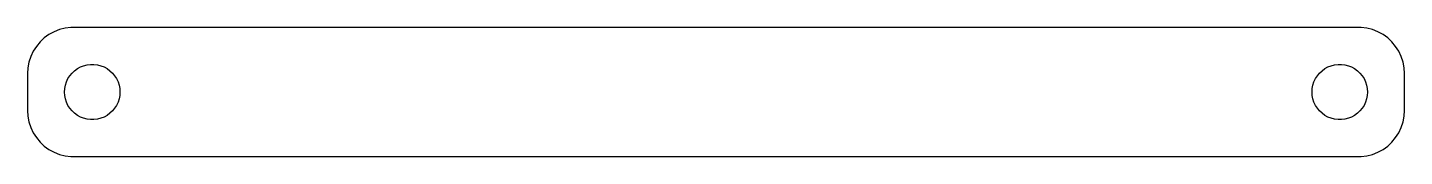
# Model space of a CAD drawing. Header units: metres. Extents: x -74 to 74, y -7 to 7.
import ezdxf

# ---------------------------------------------------------------- set-up
doc = ezdxf.new("R2010")
doc.units = ezdxf.units.M

msp = doc.modelspace()

# ---------------------------------------------------------------- linework, layer by layer
for p, q in [((-72.1791, 6.22163), (-72.6871, 5.85255)), ((-71.6289, 6.52412), (-72.1791, 6.22163)), ((-71.0451, 6.75528), (-71.6289, 6.52412)), ((-70.4369, 6.91142), (-71.0451, 6.75528)), ((-69.8139, 6.99013), (-70.4369, 6.91142)), ((69.8139, 6.99013), (-69.8139, 6.99013)), ((70.4369, 6.91142), (69.8139, 6.99013)), ((71.0451, 6.75528), (70.4369, 6.91142)), ((71.6289, 6.52412), (71.0451, 6.75528)), ((72.1791, 6.22163), (71.6289, 6.52412)), ((72.6871, 5.85255), (72.1791, 6.22163)), ((-73.5451, 4.93892), (-73.8815, 4.40877)), ((-73.1448, 5.42273), (-73.5451, 4.93892)), ((-72.6871, 5.85255), (-73.1448, 5.42273)), ((73.1448, 5.42273), (72.6871, 5.85255)), ((73.5451, 4.93892), (73.1448, 5.42273)), ((73.8815, 4.40877), (73.5451, 4.93892)), ((-74.3429, 3.24344), (-74.4606, 2.62666)), ((-74.1489, 3.84062), (-74.3429, 3.24344)), ((-73.8815, 4.40877), (-74.1489, 3.84062)), ((-68.0621, 2.94685), (-67.6884, 2.99408)), ((-67.6884, 2.99408), (-67.3116, 2.99408)), ((-67.3116, 2.99408), (-66.9379, 2.94685)), ((66.9379, 2.94685), (67.3116, 2.99408)), ((67.3116, 2.99408), (67.6884, 2.99408)), ((67.6884, 2.99408), (68.0621, 2.94685)), ((74.1489, 3.84062), (73.8815, 4.40877)), ((74.3429, 3.24344), (74.1489, 3.84062)), ((74.4606, 2.62666), (74.3429, 3.24344)), ((-74.4606, 2.62666), (-74.5, 2)), ((-74.5, 2), (-74.5, -2)), ((-70.1289, 1.44525), (-69.927, 1.76335)), ((-69.927, 1.76335), (-69.6869, 2.05363)), ((-69.6869, 2.05363), (-69.4123, 2.31154)), ((-69.4123, 2.31154), (-69.1075, 2.53297)), ((-69.1075, 2.53297), (-68.7773, 2.71448)), ((-68.7773, 2.71448), (-68.427, 2.85316)), ((-68.427, 2.85316), (-68.0621, 2.94685)), ((-66.9379, 2.94685), (-66.573, 2.85316)), ((-66.573, 2.85316), (-66.2227, 2.71448)), ((-66.2227, 2.71448), (-65.8925, 2.53297)), ((-65.8925, 2.53297), (-65.5877, 2.31154)), ((-65.5877, 2.31154), (-65.3131, 2.05363)), ((-65.3131, 2.05363), (-65.073, 1.76335)), ((-65.073, 1.76335), (-64.8711, 1.44525)), ((64.8711, 1.44525), (65.073, 1.76335)), ((65.073, 1.76335), (65.3131, 2.05363)), ((65.3131, 2.05363), (65.5877, 2.31154)), ((65.5877, 2.31154), (65.8925, 2.53297)), ((65.8925, 2.53297), (66.2227, 2.71448)), ((66.2227, 2.71448), (66.573, 2.85316)), ((66.573, 2.85316), (66.9379, 2.94685)), ((68.0621, 2.94685), (68.427, 2.85316)), ((68.427, 2.85316), (68.7773, 2.71448)), ((68.7773, 2.71448), (69.1075, 2.53297)), ((69.1075, 2.53297), (69.4123, 2.31154)), ((69.4123, 2.31154), (69.6869, 2.05363)), ((69.6869, 2.05363), (69.927, 1.76335)), ((69.927, 1.76335), (70.1289, 1.44525)), ((74.5, 2), (74.4606, 2.62666)), ((74.5, -2), (74.5, 2)), ((-70.5, 0), (-70.4763, 0.375992)), ((-70.4763, -0.375992), (-70.5, 0)), ((-70.4763, 0.375992), (-70.4057, 0.746063)), ((-70.4057, 0.746063), (-70.2893, 1.10437)), ((-70.2893, 1.10437), (-70.1289, 1.44525)), ((-64.8711, 1.44525), (-64.7107, 1.10437)), ((-64.7107, 1.10437), (-64.5943, 0.746063)), ((-64.5943, 0.746063), (-64.5237, 0.375992)), ((-64.5237, 0.375992), (-64.5, 0)), ((-64.5, 0), (-64.5237, -0.375992)), ((64.5, 0), (64.5237, 0.375992)), ((64.5237, -0.375992), (64.5, 0)), ((64.5237, 0.375992), (64.5943, 0.746063)), ((64.5943, 0.746063), (64.7107, 1.10437)), ((64.7107, 1.10437), (64.8711, 1.44525)), ((70.1289, 1.44525), (70.2893, 1.10437)), ((70.2893, 1.10437), (70.4057, 0.746063)), ((70.4057, 0.746063), (70.4763, 0.375992)), ((70.4763, 0.375992), (70.5, 0)), ((70.5, 0), (70.4763, -0.375992)), ((-70.4057, -0.746063), (-70.4763, -0.375992)), ((-70.2893, -1.10437), (-70.4057, -0.746063)), ((-70.1289, -1.44525), (-70.2893, -1.10437)), ((-69.927, -1.76335), (-70.1289, -1.44525)), ((-64.8711, -1.44525), (-65.073, -1.76335)), ((-64.7107, -1.10437), (-64.8711, -1.44525)), ((-64.5943, -0.746063), (-64.7107, -1.10437)), ((-64.5237, -0.375992), (-64.5943, -0.746063)), ((64.5943, -0.746063), (64.5237, -0.375992)), ((64.7107, -1.10437), (64.5943, -0.746063)), ((64.8711, -1.44525), (64.7107, -1.10437)), ((65.073, -1.76335), (64.8711, -1.44525)), ((70.1289, -1.44525), (69.927, -1.76335)), ((70.2893, -1.10437), (70.1289, -1.44525)), ((70.4057, -0.746063), (70.2893, -1.10437)), ((70.4763, -0.375992), (70.4057, -0.746063)), ((-74.5, -2), (-74.4606, -2.62666)), ((-74.4606, -2.62666), (-74.3429, -3.24344)), ((-69.6869, -2.05363), (-69.927, -1.76335)), ((-69.4123, -2.31154), (-69.6869, -2.05363)), ((-69.1075, -2.53297), (-69.4123, -2.31154)), ((-68.7773, -2.71448), (-69.1075, -2.53297)), ((-68.427, -2.85316), (-68.7773, -2.71448)), ((-68.0621, -2.94685), (-68.427, -2.85316)), ((-67.6884, -2.99408), (-68.0621, -2.94685)), ((-66.9379, -2.94685), (-67.3116, -2.99408)), ((-66.573, -2.85316), (-66.9379, -2.94685)), ((-66.2227, -2.71448), (-66.573, -2.85316)), ((-65.8925, -2.53297), (-66.2227, -2.71448)), ((-65.5877, -2.31154), (-65.8925, -2.53297)), ((-65.3131, -2.05363), (-65.5877, -2.31154)), ((-65.073, -1.76335), (-65.3131, -2.05363)), ((65.3131, -2.05363), (65.073, -1.76335)), ((65.5877, -2.31154), (65.3131, -2.05363)), ((65.8925, -2.53297), (65.5877, -2.31154)), ((66.2227, -2.71448), (65.8925, -2.53297)), ((66.573, -2.85316), (66.2227, -2.71448)), ((66.9379, -2.94685), (66.573, -2.85316)), ((67.3116, -2.99408), (66.9379, -2.94685)), ((68.0621, -2.94685), (67.6884, -2.99408)), ((68.427, -2.85316), (68.0621, -2.94685)), ((68.7773, -2.71448), (68.427, -2.85316)), ((69.1075, -2.53297), (68.7773, -2.71448)), ((69.4123, -2.31154), (69.1075, -2.53297)), ((69.6869, -2.05363), (69.4123, -2.31154)), ((69.927, -1.76335), (69.6869, -2.05363)), ((74.3429, -3.24344), (74.4606, -2.62666)), ((74.4606, -2.62666), (74.5, -2)), ((-74.3429, -3.24344), (-74.1489, -3.84062)), ((-74.1489, -3.84062), (-73.8815, -4.40877)), ((-73.8815, -4.40877), (-73.5451, -4.93892)), ((-67.3116, -2.99408), (-67.6884, -2.99408)), ((67.6884, -2.99408), (67.3116, -2.99408)), ((73.5451, -4.93892), (73.8815, -4.40877)), ((73.8815, -4.40877), (74.1489, -3.84062)), ((74.1489, -3.84062), (74.3429, -3.24344)), ((-73.5451, -4.93892), (-73.1448, -5.42273)), ((-73.1448, -5.42273), (-72.6871, -5.85255)), ((-72.6871, -5.85255), (-72.1791, -6.22163)), ((72.1791, -6.22163), (72.6871, -5.85255)), ((72.6871, -5.85255), (73.1448, -5.42273)), ((73.1448, -5.42273), (73.5451, -4.93892)), ((-72.1791, -6.22163), (-71.6289, -6.52412)), ((-71.6289, -6.52412), (-71.0451, -6.75528)), ((-71.0451, -6.75528), (-70.4369, -6.91142)), ((-70.4369, -6.91142), (-69.8139, -6.99013)), ((-69.8139, -6.99013), (69.8139, -6.99013)), ((69.8139, -6.99013), (70.4369, -6.91142)), ((70.4369, -6.91142), (71.0451, -6.75528)), ((71.0451, -6.75528), (71.6289, -6.52412)), ((71.6289, -6.52412), (72.1791, -6.22163))]:
    msp.add_line(p, q)

doc.saveas('drawing.dxf')
